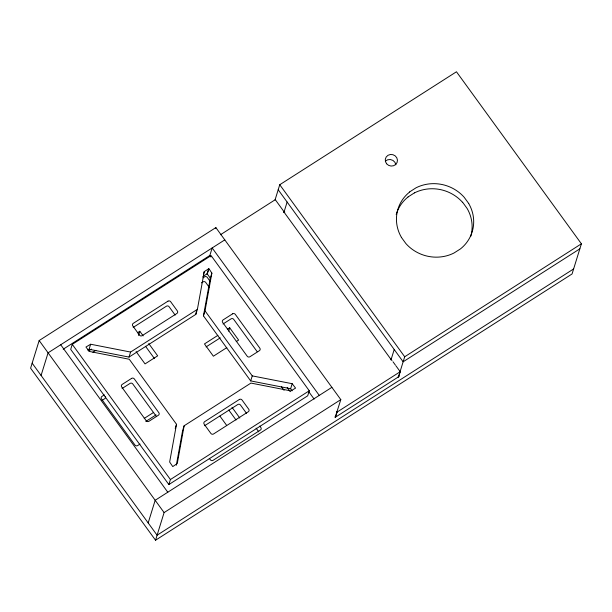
<?xml version="1.0" encoding="UTF-8"?>
<svg xmlns="http://www.w3.org/2000/svg" width="612" height="612" viewBox="0 0 612 612"><rect width="100%" height="100%" fill="white"/><g stroke="black" fill="none" stroke-linecap="round" stroke-linejoin="round"><path stroke-width="0.92" d="M397.968 377.191L398.963 376.556L398.527 376.678L404.693 356.765L581.4 243.805L456.46 71.772L279.753 184.732L275.048 199.933M87.746 350.125L89.092 349.261L129.025 357.087L195.832 314.377L196.437 311.049M208.508 268.89L204.247 271.621L197.393 309.351L130.585 352.053L90.645 344.235L85.948 347.042L89.344 351.433L129.277 359.252L176.508 424.292L169.654 462.029L172.775 466.596L177.273 463.513L184.128 425.784L250.935 383.081L290.876 390.9L295.573 388.1L292.176 383.701L252.243 375.883L205.005 310.842L211.867 273.113L208.876 268.599L206.955 273.916L202.87 276.532M176.325 465.212L182.575 430.81L184.128 425.784M292.131 390.808L290.623 388.735L250.69 380.909L203.452 315.868L210.306 278.139L211.867 273.113M284.81 212.089L283.892 212.456L283.861 211.484M335.169 417.323L340.808 399.621L215.868 227.588L39.16 340.54L30.6 368.195L155.54 540.228L572.059 273.969L581.4 243.805M41.081 375.454L48.08 352.833L224.788 239.873M72.254 344.357L70.701 349.383L168.866 484.559L307.706 395.803L309.267 390.777L211.102 255.609L72.254 344.357L170.419 479.533L168.866 484.559M89.092 349.261L90.645 344.235M105.654 396.744L105.134 398.42L101.898 400.485M129.025 357.087L130.585 352.053M138.526 335.452L139.819 331.26L143.17 335.866M215.631 228.337L215.868 227.588M203.467 274.13L204.247 271.621M209.671 256.023L212.165 247.944L319.257 395.398M210.306 278.139L207.292 273.985L208.853 268.959M195.832 314.377L197.393 309.351M203.452 315.868L205.005 310.842M175.216 428.484L176.508 424.292M148.173 522.916L155.173 500.287L331.88 387.335M155.54 540.228L164.1 512.581L340.808 399.621M228.666 331.13L229.707 327.78L238.626 340.073L236.263 341.58M283.976 212.219L287.12 202.044M250.69 380.909L252.243 375.883M290.623 388.735L292.176 383.701M400.225 371.721L337.113 412.06L335.552 417.109L398.664 376.747L400.225 371.721L395.933 365.815M391.06 359.68L394.212 349.506M207.361 273.924L206.955 273.916M390.946 358.946L390.8 359.749L392.017 360.422M409.619 191.916L416.068 187.785A38.778 36.483 17.2 0 1 464.133 197.217L468.716 203.482M408.059 196.942L414.515 192.818M220.45 234.74L275.285 199.68L283.486 210.979M63.204 349.215L209.832 255.479L210.956 257.025M88.618 350.959L91.525 349.108M203 277.848L204.561 276.846A1.943 1.828 17.2 0 1 207.254 277.374L210.291 281.566M92.902 352.26L95.862 350.362M201.447 282.874L203 281.88A1.943 1.828 17.2 0 1 205.693 282.407L209.22 287.257M133.179 327.435L166.403 306.207A1.943 1.828 17.2 0 1 169.096 306.734L175.17 315.096M137.455 332.775L139.819 331.26M104.323 394.901L101.959 396.415A1.943 1.828 17.2 0 0 101.493 398.963L134.961 445.039A1.943 1.828 17.2 0 0 137.654 445.567L140.018 444.052M122.079 388.513L130.065 383.41A1.943 1.828 17.2 0 1 132.758 383.938L156.244 416.282M223.051 323.97L231.038 318.86A1.943 1.828 17.2 0 1 233.73 319.387L257.216 351.732M217.872 335.345L204.462 343.921L213.381 356.207L226.792 347.631M227.335 329.294L229.707 327.78M206.06 346.928L220.259 337.855M144.21 418.417L153.673 412.366M145.809 421.431L156.068 414.875M204.576 425.745L237.793 404.509A1.943 1.828 17.2 0 1 240.485 405.037L246.56 413.406M170.419 479.533L309.267 390.777M579.847 248.832L403.14 361.791L278.2 189.758M573.62 268.943L157.093 535.202L32.153 363.168M335.2 417.361L335.177 416.565M462.596 202.228L467.155 208.516A38.778 36.483 17.2 0 1 470.766 236.308M279.753 184.732L404.693 356.765M392.988 361.761L395.413 365.096M284.006 212.096L391.099 359.558M398.297 376.242L398.664 376.747M336.738 411.539L337.113 412.06M308.517 391.359L314.124 399.085M287.173 387.419L290.256 391.665M281.451 386.707L284.067 390.318M259.802 426.074L260.857 427.536A1.943 1.828 17.2 0 1 260.398 430.075L213.06 460.339A1.943 1.828 17.2 0 1 210.375 459.811L209.312 458.35M256.099 428.155L258.777 431.843M231.994 407.286L239.805 418.034M228.766 410.009L236.018 419.993M219.93 416.122L226.624 425.34M148.747 343.546L157.666 355.84L145.044 363.903L136.124 351.617M145.518 346.27L154.438 358.555M60.703 344.763L167.795 492.224M39.16 340.54L164.1 512.581M401.365 237.341L405.932 243.622A38.778 36.483 17.2 0 0 453.997 253.016L460.461 248.908A38.778 36.483 17.2 0 0 468.693 203.498M385.338 161.178A6.135 5.776 17.2 0 1 395.865 164.796M396.201 214.567A38.778 36.483 17.2 0 1 408.074 196.957M414.462 192.879A38.778 36.483 17.2 0 1 462.511 202.289M401.434 237.395A38.778 36.483 17.2 0 1 409.68 191.992M167.956 301.173L133.248 323.365A1.943 1.828 17.2 0 0 132.781 325.905L139.475 335.124A1.943 1.828 17.2 0 0 142.168 335.651L176.883 313.466A1.943 1.828 17.2 0 0 177.342 310.919L170.649 301.701A1.943 1.828 17.2 0 0 167.956 301.18M131.618 378.384L122.155 384.435A1.943 1.828 17.2 0 0 121.689 386.975L146.23 420.773A1.943 1.828 17.2 0 0 148.923 421.301L158.393 415.25A1.943 1.828 17.2 0 0 158.852 412.702L134.311 378.912A1.943 1.828 17.2 0 0 131.618 378.384M232.598 313.834L223.128 319.885A1.943 1.828 17.2 0 0 222.669 322.432L247.21 356.222A1.943 1.828 17.2 0 0 249.903 356.75L259.366 350.699A1.943 1.828 17.2 0 0 259.832 348.159L235.291 314.361A1.943 1.828 17.2 0 0 232.598 313.834M239.353 399.483L204.638 421.668A1.943 1.828 17.2 0 0 204.178 424.215L210.872 433.434A1.943 1.828 17.2 0 0 213.565 433.962L248.273 411.769A1.943 1.828 17.2 0 0 248.74 409.229L242.046 400.011A1.943 1.828 17.2 0 0 239.353 399.483M386.623 163.779A6.135 5.776 17.2 0 0 397.066 162.501A6.135 5.776 17.2 0 0 390.372 154.499A6.135 5.776 17.2 0 0 386.623 163.779"/></g></svg>
